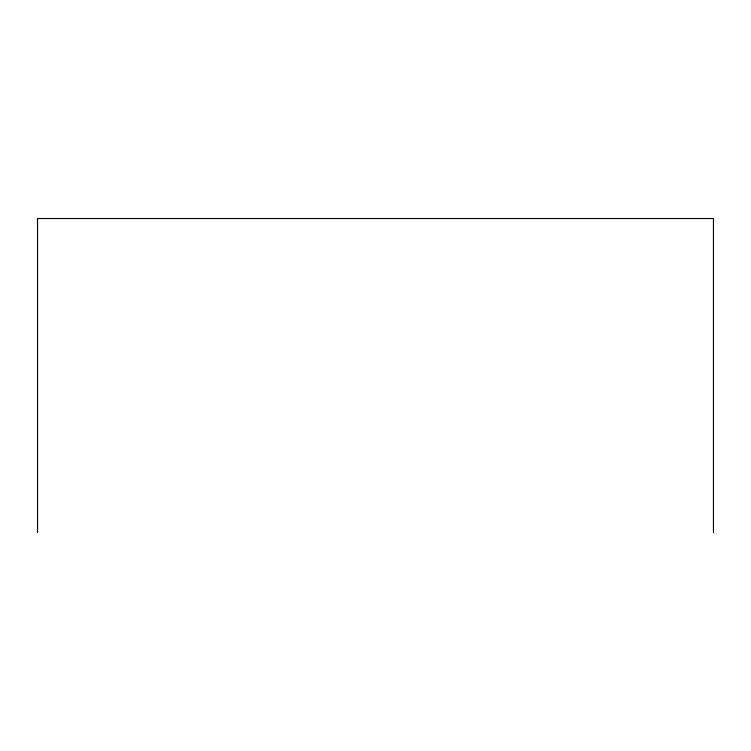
<?xml version="1.0" encoding="UTF-8"?>
<svg xmlns="http://www.w3.org/2000/svg" width="751" height="751" viewBox="0 0 751 751"><rect width="100%" height="100%" fill="white"/><g stroke="black" fill="none" stroke-linecap="round" stroke-linejoin="round"><path stroke-width="1.13" d="M713.45 532.478L713.45 218.522L37.55 218.522L37.55 532.478"/></g></svg>
